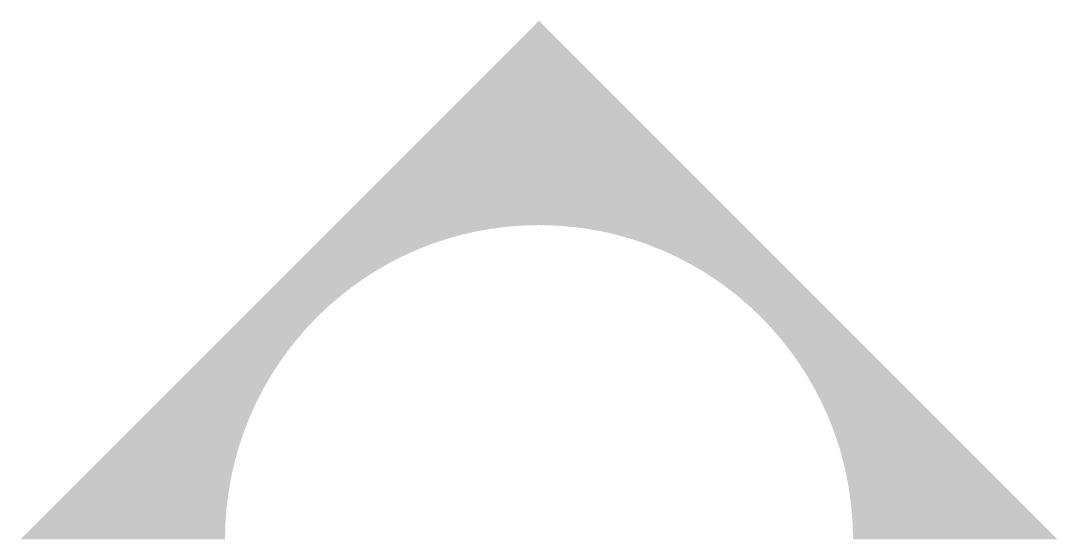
# Model space of a CAD drawing. Header units: inches. Extents: x -0.35 to 0.35, y 0 to 0.35.
import ezdxf

# ---------------------------------------------------------------- set-up
doc = ezdxf.new("R2010")
doc.units = ezdxf.units.IN
doc.header["$MEASUREMENT"] = 0

msp = doc.modelspace()

# ---------------------------------------------------------------- hatches: boundary and pattern name
h = msp.add_hatch(color=5)
h.dxf.hatch_style = 1
h.paths.add_polyline_path([(0, 0.35), (-0.35, 0), (-0.21203, 0, -1), (0.21203, 0), (0.35, 0)])

doc.saveas('drawing.dxf')
